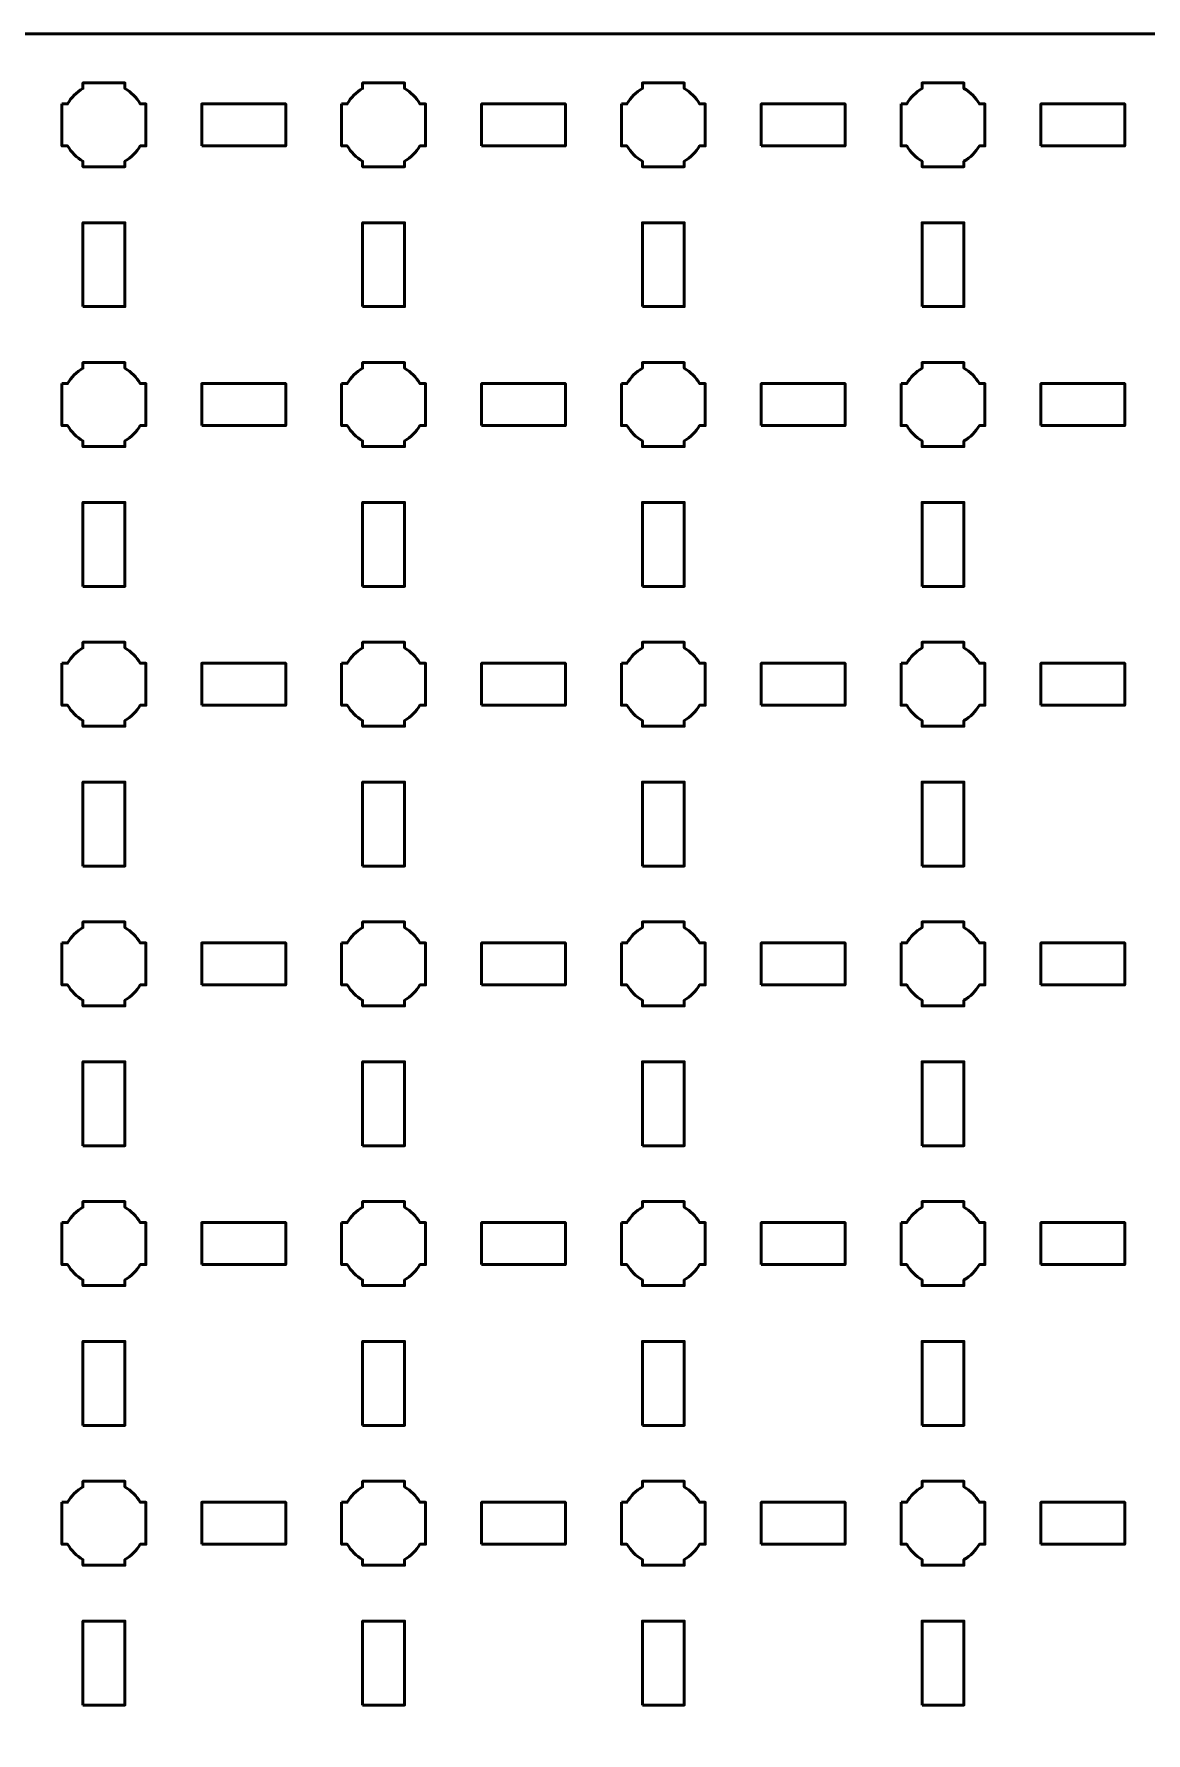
# Model space of a CAD drawing. Header units: centimetres. Extents: x -40.1 to 19.1, y -39.5 to 9.8.
# Drawn here: x 4 to 11.95, y -2.35 to 9.8 of the extents above; entities that cross this region are included whole.
import ezdxf

# ---------------------------------------------------------------- set-up
doc = ezdxf.new("R2010")
doc.units = ezdxf.units.CM
doc.header["$MEASUREMENT"] = 0
doc.layers.add('Layer 1', color=7, linetype='Continuous')

msp = doc.modelspace()

# ---------------------------------------------------------------- linework, layer by layer
at = {"layer": 'Layer 1', "color": 250, "lineweight": 53}
for points in [[(5.2, 9), (5.8, 9), (5.8, 9.3), (5.2, 9.3), (5.2, 9)], [(7.2, 9), (7.8, 9), (7.8, 9.3), (7.2, 9.3), (7.2, 9)], [(9.2, 9), (9.8, 9), (9.8, 9.3), (9.2, 9.3), (9.2, 9)], [(11.2, 9), (11.8, 9), (11.8, 9.3), (11.2, 9.3), (11.2, 9)], [(4.35, 7.85), (4.65, 7.85), (4.65, 8.45), (4.35, 8.45), (4.35, 7.85)], [(6.35, 7.85), (6.65, 7.85), (6.65, 8.45), (6.35, 8.45), (6.35, 7.85)], [(8.35, 7.85), (8.65, 7.85), (8.65, 8.45), (8.35, 8.45), (8.35, 7.85)], [(10.35, 7.85), (10.65, 7.85), (10.65, 8.45), (10.35, 8.45), (10.35, 7.85)], [(5.2, 7), (5.8, 7), (5.8, 7.3), (5.2, 7.3), (5.2, 7)], [(7.2, 7), (7.8, 7), (7.8, 7.3), (7.2, 7.3), (7.2, 7)], [(9.2, 7), (9.8, 7), (9.8, 7.3), (9.2, 7.3), (9.2, 7)], [(11.2, 7), (11.8, 7), (11.8, 7.3), (11.2, 7.3), (11.2, 7)], [(4.35, 5.85), (4.65, 5.85), (4.65, 6.45), (4.35, 6.45), (4.35, 5.85)], [(6.35, 5.85), (6.65, 5.85), (6.65, 6.45), (6.35, 6.45), (6.35, 5.85)], [(8.35, 5.85), (8.65, 5.85), (8.65, 6.45), (8.35, 6.45), (8.35, 5.85)], [(10.35, 5.85), (10.65, 5.85), (10.65, 6.45), (10.35, 6.45), (10.35, 5.85)], [(5.2, 5), (5.8, 5), (5.8, 5.3), (5.2, 5.3), (5.2, 5)], [(7.2, 5), (7.8, 5), (7.8, 5.3), (7.2, 5.3), (7.2, 5)], [(9.2, 5), (9.8, 5), (9.8, 5.3), (9.2, 5.3), (9.2, 5)], [(11.2, 5), (11.8, 5), (11.8, 5.3), (11.2, 5.3), (11.2, 5)], [(4.35, 3.85), (4.65, 3.85), (4.65, 4.45), (4.35, 4.45), (4.35, 3.85)], [(6.35, 3.85), (6.65, 3.85), (6.65, 4.45), (6.35, 4.45), (6.35, 3.85)], [(8.35, 3.85), (8.65, 3.85), (8.65, 4.45), (8.35, 4.45), (8.35, 3.85)], [(10.35, 3.85), (10.65, 3.85), (10.65, 4.45), (10.35, 4.45), (10.35, 3.85)], [(5.2, 3), (5.8, 3), (5.8, 3.3), (5.2, 3.3), (5.2, 3)], [(7.2, 3), (7.8, 3), (7.8, 3.3), (7.2, 3.3), (7.2, 3)], [(9.2, 3), (9.8, 3), (9.8, 3.3), (9.2, 3.3), (9.2, 3)], [(11.2, 3), (11.8, 3), (11.8, 3.3), (11.2, 3.3), (11.2, 3)], [(4.35, 1.85), (4.65, 1.85), (4.65, 2.45), (4.35, 2.45), (4.35, 1.85)], [(6.35, 1.85), (6.65, 1.85), (6.65, 2.45), (6.35, 2.45), (6.35, 1.85)], [(8.35, 1.85), (8.65, 1.85), (8.65, 2.45), (8.35, 2.45), (8.35, 1.85)], [(10.35, 1.85), (10.65, 1.85), (10.65, 2.45), (10.35, 2.45), (10.35, 1.85)], [(5.2, 1), (5.8, 1), (5.8, 1.3), (5.2, 1.3), (5.2, 1)], [(7.2, 1), (7.8, 1), (7.8, 1.3), (7.2, 1.3), (7.2, 1)], [(9.2, 1), (9.8, 1), (9.8, 1.3), (9.2, 1.3), (9.2, 1)], [(11.2, 1), (11.8, 1), (11.8, 1.3), (11.2, 1.3), (11.2, 1)], [(4.35, -0.15), (4.65, -0.15), (4.65, 0.45), (4.35, 0.45), (4.35, -0.15)], [(6.35, -0.15), (6.65, -0.15), (6.65, 0.45), (6.35, 0.45), (6.35, -0.15)], [(8.35, -0.15), (8.65, -0.15), (8.65, 0.45), (8.35, 0.45), (8.35, -0.15)], [(10.35, -0.15), (10.65, -0.15), (10.65, 0.45), (10.35, 0.45), (10.35, -0.15)], [(5.2, -1), (5.8, -1), (5.8, -0.7), (5.2, -0.7), (5.2, -1)], [(7.2, -1), (7.8, -1), (7.8, -0.7), (7.2, -0.7), (7.2, -1)], [(9.2, -1), (9.8, -1), (9.8, -0.7), (9.2, -0.7), (9.2, -1)], [(11.2, -1), (11.8, -1), (11.8, -0.7), (11.2, -0.7), (11.2, -1)], [(4.35, -2.15), (4.65, -2.15), (4.65, -1.55), (4.35, -1.55), (4.35, -2.15)], [(6.35, -2.15), (6.65, -2.15), (6.65, -1.55), (6.35, -1.55), (6.35, -2.15)], [(8.35, -2.15), (8.65, -2.15), (8.65, -1.55), (8.35, -1.55), (8.35, -2.15)], [(10.35, -2.15), (10.65, -2.15), (10.65, -1.55), (10.35, -1.55), (10.35, -2.15)]]:
    msp.add_lwpolyline(points, close=True, dxfattribs=at)
msp.add_open_spline([(-40.15, -39), (-40.15, -39), (-40.15, 9.3), (-40.15, 9.3), (-40.15, 9.3), (-40.15, 9.57609), (-39.92609, 9.8), (-39.65, 9.8), (-39.65, 9.8), (-39.65, 9.8), (18.65, 9.8), (18.65, 9.8), (18.65, 9.8), (18.92609, 9.8), (19.15, 9.57609), (19.15, 9.3), (19.15, 9.3), (19.15, 9.3), (19.15, -39), (19.15, -39), (19.15, -39), (19.15, -39.27609), (18.92609, -39.5), (18.65, -39.5), (18.65, -39.5), (18.65, -39.5), (-39.65, -39.5), (-39.65, -39.5), (-39.65, -39.5), (-39.92609, -39.5), (-40.15, -39.27609), (-40.15, -39)], degree=3, knots=[0, 0, 0, 0, 0.125, 0.125, 0.125, 0.125, 0.25, 0.25, 0.25, 0.25, 0.375, 0.375, 0.375, 0.375, 0.5, 0.5, 0.5, 0.5, 0.625, 0.625, 0.625, 0.625, 0.75, 0.75, 0.75, 0.75, 0.875, 0.875, 0.875, 0.875, 1, 1, 1, 1], dxfattribs=at)
at = {"layer": 'Layer 1', "lineweight": 53}
for points in [[(4.2, 9.3), (4.2, 9.3), (4.24015, 9.3), (4.24015, 9.3), (4.24015, 9.3), (4.2665, 9.34553), (4.30447, 9.3835), (4.35, 9.40985), (4.35, 9.40985), (4.35, 9.40985), (4.35, 9.45), (4.35, 9.45), (4.35, 9.45), (4.35, 9.45), (4.5, 9.45), (4.5, 9.45), (4.5, 9.45), (4.5, 9.45), (4.65, 9.45), (4.65, 9.45), (4.65, 9.45), (4.65, 9.45), (4.65, 9.40985), (4.65, 9.40985), (4.65, 9.40985), (4.69553, 9.3835), (4.7335, 9.34553), (4.75985, 9.3), (4.75985, 9.3), (4.75985, 9.3), (4.8, 9.3), (4.8, 9.3), (4.8, 9.3), (4.8, 9.3), (4.8, 9.15), (4.8, 9.15), (4.8, 9.15), (4.8, 9.15), (4.8, 9), (4.8, 9), (4.8, 9), (4.8, 9), (4.75985, 9), (4.75985, 9), (4.75985, 9), (4.7335, 8.95447), (4.69553, 8.9165), (4.65, 8.89015), (4.65, 8.89015), (4.65, 8.89015), (4.65, 8.85), (4.65, 8.85), (4.65, 8.85), (4.65, 8.85), (4.5, 8.85), (4.5, 8.85), (4.5, 8.85), (4.5, 8.85), (4.35, 8.85), (4.35, 8.85), (4.35, 8.85), (4.35, 8.85), (4.35, 8.89015), (4.35, 8.89015), (4.35, 8.89015), (4.30447, 8.9165), (4.2665, 8.95447), (4.24015, 9), (4.24015, 9), (4.24015, 9), (4.2, 9), (4.2, 9), (4.2, 9), (4.2, 9), (4.2, 9.15), (4.2, 9.15), (4.2, 9.15), (4.2, 9.15), (4.2, 9.3), (4.2, 9.3)], [(6.2, 9.3), (6.2, 9.3), (6.24015, 9.3), (6.24015, 9.3), (6.24015, 9.3), (6.2665, 9.34553), (6.30447, 9.3835), (6.35, 9.40985), (6.35, 9.40985), (6.35, 9.40985), (6.35, 9.45), (6.35, 9.45), (6.35, 9.45), (6.35, 9.45), (6.5, 9.45), (6.5, 9.45), (6.5, 9.45), (6.5, 9.45), (6.65, 9.45), (6.65, 9.45), (6.65, 9.45), (6.65, 9.45), (6.65, 9.40985), (6.65, 9.40985), (6.65, 9.40985), (6.69553, 9.3835), (6.7335, 9.34553), (6.75985, 9.3), (6.75985, 9.3), (6.75985, 9.3), (6.8, 9.3), (6.8, 9.3), (6.8, 9.3), (6.8, 9.3), (6.8, 9.15), (6.8, 9.15), (6.8, 9.15), (6.8, 9.15), (6.8, 9), (6.8, 9), (6.8, 9), (6.8, 9), (6.75985, 9), (6.75985, 9), (6.75985, 9), (6.7335, 8.95447), (6.69553, 8.9165), (6.65, 8.89015), (6.65, 8.89015), (6.65, 8.89015), (6.65, 8.85), (6.65, 8.85), (6.65, 8.85), (6.65, 8.85), (6.5, 8.85), (6.5, 8.85), (6.5, 8.85), (6.5, 8.85), (6.35, 8.85), (6.35, 8.85), (6.35, 8.85), (6.35, 8.85), (6.35, 8.89015), (6.35, 8.89015), (6.35, 8.89015), (6.30447, 8.9165), (6.2665, 8.95447), (6.24015, 9), (6.24015, 9), (6.24015, 9), (6.2, 9), (6.2, 9), (6.2, 9), (6.2, 9), (6.2, 9.15), (6.2, 9.15), (6.2, 9.15), (6.2, 9.15), (6.2, 9.3), (6.2, 9.3)], [(8.2, 9.3), (8.2, 9.3), (8.24015, 9.3), (8.24015, 9.3), (8.24015, 9.3), (8.2665, 9.34553), (8.30447, 9.3835), (8.35, 9.40985), (8.35, 9.40985), (8.35, 9.40985), (8.35, 9.45), (8.35, 9.45), (8.35, 9.45), (8.35, 9.45), (8.5, 9.45), (8.5, 9.45), (8.5, 9.45), (8.5, 9.45), (8.65, 9.45), (8.65, 9.45), (8.65, 9.45), (8.65, 9.45), (8.65, 9.40985), (8.65, 9.40985), (8.65, 9.40985), (8.69553, 9.3835), (8.7335, 9.34553), (8.75985, 9.3), (8.75985, 9.3), (8.75985, 9.3), (8.8, 9.3), (8.8, 9.3), (8.8, 9.3), (8.8, 9.3), (8.8, 9.15), (8.8, 9.15), (8.8, 9.15), (8.8, 9.15), (8.8, 9), (8.8, 9), (8.8, 9), (8.8, 9), (8.75985, 9), (8.75985, 9), (8.75985, 9), (8.7335, 8.95447), (8.69553, 8.9165), (8.65, 8.89015), (8.65, 8.89015), (8.65, 8.89015), (8.65, 8.85), (8.65, 8.85), (8.65, 8.85), (8.65, 8.85), (8.5, 8.85), (8.5, 8.85), (8.5, 8.85), (8.5, 8.85), (8.35, 8.85), (8.35, 8.85), (8.35, 8.85), (8.35, 8.85), (8.35, 8.89015), (8.35, 8.89015), (8.35, 8.89015), (8.30447, 8.9165), (8.2665, 8.95447), (8.24015, 9), (8.24015, 9), (8.24015, 9), (8.2, 9), (8.2, 9), (8.2, 9), (8.2, 9), (8.2, 9.15), (8.2, 9.15), (8.2, 9.15), (8.2, 9.15), (8.2, 9.3), (8.2, 9.3)], [(10.2, 9.3), (10.2, 9.3), (10.24015, 9.3), (10.24015, 9.3), (10.24015, 9.3), (10.2665, 9.34553), (10.30447, 9.3835), (10.35, 9.40985), (10.35, 9.40985), (10.35, 9.40985), (10.35, 9.45), (10.35, 9.45), (10.35, 9.45), (10.35, 9.45), (10.5, 9.45), (10.5, 9.45), (10.5, 9.45), (10.5, 9.45), (10.65, 9.45), (10.65, 9.45), (10.65, 9.45), (10.65, 9.45), (10.65, 9.40985), (10.65, 9.40985), (10.65, 9.40985), (10.69553, 9.3835), (10.7335, 9.34553), (10.75985, 9.3), (10.75985, 9.3), (10.75985, 9.3), (10.8, 9.3), (10.8, 9.3), (10.8, 9.3), (10.8, 9.3), (10.8, 9.15), (10.8, 9.15), (10.8, 9.15), (10.8, 9.15), (10.8, 9), (10.8, 9), (10.8, 9), (10.8, 9), (10.75985, 9), (10.75985, 9), (10.75985, 9), (10.7335, 8.95447), (10.69553, 8.9165), (10.65, 8.89015), (10.65, 8.89015), (10.65, 8.89015), (10.65, 8.85), (10.65, 8.85), (10.65, 8.85), (10.65, 8.85), (10.5, 8.85), (10.5, 8.85), (10.5, 8.85), (10.5, 8.85), (10.35, 8.85), (10.35, 8.85), (10.35, 8.85), (10.35, 8.85), (10.35, 8.89015), (10.35, 8.89015), (10.35, 8.89015), (10.30447, 8.9165), (10.2665, 8.95447), (10.24015, 9), (10.24015, 9), (10.24015, 9), (10.2, 9), (10.2, 9), (10.2, 9), (10.2, 9), (10.2, 9.15), (10.2, 9.15), (10.2, 9.15), (10.2, 9.15), (10.2, 9.3), (10.2, 9.3)], [(4.2, 7.3), (4.2, 7.3), (4.24015, 7.3), (4.24015, 7.3), (4.24015, 7.3), (4.2665, 7.34553), (4.30447, 7.3835), (4.35, 7.40985), (4.35, 7.40985), (4.35, 7.40985), (4.35, 7.45), (4.35, 7.45), (4.35, 7.45), (4.35, 7.45), (4.5, 7.45), (4.5, 7.45), (4.5, 7.45), (4.5, 7.45), (4.65, 7.45), (4.65, 7.45), (4.65, 7.45), (4.65, 7.45), (4.65, 7.40985), (4.65, 7.40985), (4.65, 7.40985), (4.69553, 7.3835), (4.7335, 7.34553), (4.75985, 7.3), (4.75985, 7.3), (4.75985, 7.3), (4.8, 7.3), (4.8, 7.3), (4.8, 7.3), (4.8, 7.3), (4.8, 7.15), (4.8, 7.15), (4.8, 7.15), (4.8, 7.15), (4.8, 7), (4.8, 7), (4.8, 7), (4.8, 7), (4.75985, 7), (4.75985, 7), (4.75985, 7), (4.7335, 6.95447), (4.69553, 6.9165), (4.65, 6.89015), (4.65, 6.89015), (4.65, 6.89015), (4.65, 6.85), (4.65, 6.85), (4.65, 6.85), (4.65, 6.85), (4.5, 6.85), (4.5, 6.85), (4.5, 6.85), (4.5, 6.85), (4.35, 6.85), (4.35, 6.85), (4.35, 6.85), (4.35, 6.85), (4.35, 6.89015), (4.35, 6.89015), (4.35, 6.89015), (4.30447, 6.9165), (4.2665, 6.95447), (4.24015, 7), (4.24015, 7), (4.24015, 7), (4.2, 7), (4.2, 7), (4.2, 7), (4.2, 7), (4.2, 7.15), (4.2, 7.15), (4.2, 7.15), (4.2, 7.15), (4.2, 7.3), (4.2, 7.3)], [(6.2, 7.3), (6.2, 7.3), (6.24015, 7.3), (6.24015, 7.3), (6.24015, 7.3), (6.2665, 7.34553), (6.30447, 7.3835), (6.35, 7.40985), (6.35, 7.40985), (6.35, 7.40985), (6.35, 7.45), (6.35, 7.45), (6.35, 7.45), (6.35, 7.45), (6.5, 7.45), (6.5, 7.45), (6.5, 7.45), (6.5, 7.45), (6.65, 7.45), (6.65, 7.45), (6.65, 7.45), (6.65, 7.45), (6.65, 7.40985), (6.65, 7.40985), (6.65, 7.40985), (6.69553, 7.3835), (6.7335, 7.34553), (6.75985, 7.3), (6.75985, 7.3), (6.75985, 7.3), (6.8, 7.3), (6.8, 7.3), (6.8, 7.3), (6.8, 7.3), (6.8, 7.15), (6.8, 7.15), (6.8, 7.15), (6.8, 7.15), (6.8, 7), (6.8, 7), (6.8, 7), (6.8, 7), (6.75985, 7), (6.75985, 7), (6.75985, 7), (6.7335, 6.95447), (6.69553, 6.9165), (6.65, 6.89015), (6.65, 6.89015), (6.65, 6.89015), (6.65, 6.85), (6.65, 6.85), (6.65, 6.85), (6.65, 6.85), (6.5, 6.85), (6.5, 6.85), (6.5, 6.85), (6.5, 6.85), (6.35, 6.85), (6.35, 6.85), (6.35, 6.85), (6.35, 6.85), (6.35, 6.89015), (6.35, 6.89015), (6.35, 6.89015), (6.30447, 6.9165), (6.2665, 6.95447), (6.24015, 7), (6.24015, 7), (6.24015, 7), (6.2, 7), (6.2, 7), (6.2, 7), (6.2, 7), (6.2, 7.15), (6.2, 7.15), (6.2, 7.15), (6.2, 7.15), (6.2, 7.3), (6.2, 7.3)], [(8.2, 7.3), (8.2, 7.3), (8.24015, 7.3), (8.24015, 7.3), (8.24015, 7.3), (8.2665, 7.34553), (8.30447, 7.3835), (8.35, 7.40985), (8.35, 7.40985), (8.35, 7.40985), (8.35, 7.45), (8.35, 7.45), (8.35, 7.45), (8.35, 7.45), (8.5, 7.45), (8.5, 7.45), (8.5, 7.45), (8.5, 7.45), (8.65, 7.45), (8.65, 7.45), (8.65, 7.45), (8.65, 7.45), (8.65, 7.40985), (8.65, 7.40985), (8.65, 7.40985), (8.69553, 7.3835), (8.7335, 7.34553), (8.75985, 7.3), (8.75985, 7.3), (8.75985, 7.3), (8.8, 7.3), (8.8, 7.3), (8.8, 7.3), (8.8, 7.3), (8.8, 7.15), (8.8, 7.15), (8.8, 7.15), (8.8, 7.15), (8.8, 7), (8.8, 7), (8.8, 7), (8.8, 7), (8.75985, 7), (8.75985, 7), (8.75985, 7), (8.7335, 6.95447), (8.69553, 6.9165), (8.65, 6.89015), (8.65, 6.89015), (8.65, 6.89015), (8.65, 6.85), (8.65, 6.85), (8.65, 6.85), (8.65, 6.85), (8.5, 6.85), (8.5, 6.85), (8.5, 6.85), (8.5, 6.85), (8.35, 6.85), (8.35, 6.85), (8.35, 6.85), (8.35, 6.85), (8.35, 6.89015), (8.35, 6.89015), (8.35, 6.89015), (8.30447, 6.9165), (8.2665, 6.95447), (8.24015, 7), (8.24015, 7), (8.24015, 7), (8.2, 7), (8.2, 7), (8.2, 7), (8.2, 7), (8.2, 7.15), (8.2, 7.15), (8.2, 7.15), (8.2, 7.15), (8.2, 7.3), (8.2, 7.3)], [(10.2, 7.3), (10.2, 7.3), (10.24015, 7.3), (10.24015, 7.3), (10.24015, 7.3), (10.2665, 7.34553), (10.30447, 7.3835), (10.35, 7.40985), (10.35, 7.40985), (10.35, 7.40985), (10.35, 7.45), (10.35, 7.45), (10.35, 7.45), (10.35, 7.45), (10.5, 7.45), (10.5, 7.45), (10.5, 7.45), (10.5, 7.45), (10.65, 7.45), (10.65, 7.45), (10.65, 7.45), (10.65, 7.45), (10.65, 7.40985), (10.65, 7.40985), (10.65, 7.40985), (10.69553, 7.3835), (10.7335, 7.34553), (10.75985, 7.3), (10.75985, 7.3), (10.75985, 7.3), (10.8, 7.3), (10.8, 7.3), (10.8, 7.3), (10.8, 7.3), (10.8, 7.15), (10.8, 7.15), (10.8, 7.15), (10.8, 7.15), (10.8, 7), (10.8, 7), (10.8, 7), (10.8, 7), (10.75985, 7), (10.75985, 7), (10.75985, 7), (10.7335, 6.95447), (10.69553, 6.9165), (10.65, 6.89015), (10.65, 6.89015), (10.65, 6.89015), (10.65, 6.85), (10.65, 6.85), (10.65, 6.85), (10.65, 6.85), (10.5, 6.85), (10.5, 6.85), (10.5, 6.85), (10.5, 6.85), (10.35, 6.85), (10.35, 6.85), (10.35, 6.85), (10.35, 6.85), (10.35, 6.89015), (10.35, 6.89015), (10.35, 6.89015), (10.30447, 6.9165), (10.2665, 6.95447), (10.24015, 7), (10.24015, 7), (10.24015, 7), (10.2, 7), (10.2, 7), (10.2, 7), (10.2, 7), (10.2, 7.15), (10.2, 7.15), (10.2, 7.15), (10.2, 7.15), (10.2, 7.3), (10.2, 7.3)], [(4.2, 5.3), (4.2, 5.3), (4.24015, 5.3), (4.24015, 5.3), (4.24015, 5.3), (4.2665, 5.34553), (4.30447, 5.3835), (4.35, 5.40985), (4.35, 5.40985), (4.35, 5.40985), (4.35, 5.45), (4.35, 5.45), (4.35, 5.45), (4.35, 5.45), (4.5, 5.45), (4.5, 5.45), (4.5, 5.45), (4.5, 5.45), (4.65, 5.45), (4.65, 5.45), (4.65, 5.45), (4.65, 5.45), (4.65, 5.40985), (4.65, 5.40985), (4.65, 5.40985), (4.69553, 5.3835), (4.7335, 5.34553), (4.75985, 5.3), (4.75985, 5.3), (4.75985, 5.3), (4.8, 5.3), (4.8, 5.3), (4.8, 5.3), (4.8, 5.3), (4.8, 5.15), (4.8, 5.15), (4.8, 5.15), (4.8, 5.15), (4.8, 5), (4.8, 5), (4.8, 5), (4.8, 5), (4.75985, 5), (4.75985, 5), (4.75985, 5), (4.7335, 4.95447), (4.69553, 4.9165), (4.65, 4.89015), (4.65, 4.89015), (4.65, 4.89015), (4.65, 4.85), (4.65, 4.85), (4.65, 4.85), (4.65, 4.85), (4.5, 4.85), (4.5, 4.85), (4.5, 4.85), (4.5, 4.85), (4.35, 4.85), (4.35, 4.85), (4.35, 4.85), (4.35, 4.85), (4.35, 4.89015), (4.35, 4.89015), (4.35, 4.89015), (4.30447, 4.9165), (4.2665, 4.95447), (4.24015, 5), (4.24015, 5), (4.24015, 5), (4.2, 5), (4.2, 5), (4.2, 5), (4.2, 5), (4.2, 5.15), (4.2, 5.15), (4.2, 5.15), (4.2, 5.15), (4.2, 5.3), (4.2, 5.3)], [(6.2, 5.3), (6.2, 5.3), (6.24015, 5.3), (6.24015, 5.3), (6.24015, 5.3), (6.2665, 5.34553), (6.30447, 5.3835), (6.35, 5.40985), (6.35, 5.40985), (6.35, 5.40985), (6.35, 5.45), (6.35, 5.45), (6.35, 5.45), (6.35, 5.45), (6.5, 5.45), (6.5, 5.45), (6.5, 5.45), (6.5, 5.45), (6.65, 5.45), (6.65, 5.45), (6.65, 5.45), (6.65, 5.45), (6.65, 5.40985), (6.65, 5.40985), (6.65, 5.40985), (6.69553, 5.3835), (6.7335, 5.34553), (6.75985, 5.3), (6.75985, 5.3), (6.75985, 5.3), (6.8, 5.3), (6.8, 5.3), (6.8, 5.3), (6.8, 5.3), (6.8, 5.15), (6.8, 5.15), (6.8, 5.15), (6.8, 5.15), (6.8, 5), (6.8, 5), (6.8, 5), (6.8, 5), (6.75985, 5), (6.75985, 5), (6.75985, 5), (6.7335, 4.95447), (6.69553, 4.9165), (6.65, 4.89015), (6.65, 4.89015), (6.65, 4.89015), (6.65, 4.85), (6.65, 4.85), (6.65, 4.85), (6.65, 4.85), (6.5, 4.85), (6.5, 4.85), (6.5, 4.85), (6.5, 4.85), (6.35, 4.85), (6.35, 4.85), (6.35, 4.85), (6.35, 4.85), (6.35, 4.89015), (6.35, 4.89015), (6.35, 4.89015), (6.30447, 4.9165), (6.2665, 4.95447), (6.24015, 5), (6.24015, 5), (6.24015, 5), (6.2, 5), (6.2, 5), (6.2, 5), (6.2, 5), (6.2, 5.15), (6.2, 5.15), (6.2, 5.15), (6.2, 5.15), (6.2, 5.3), (6.2, 5.3)], [(8.2, 5.3), (8.2, 5.3), (8.24015, 5.3), (8.24015, 5.3), (8.24015, 5.3), (8.2665, 5.34553), (8.30447, 5.3835), (8.35, 5.40985), (8.35, 5.40985), (8.35, 5.40985), (8.35, 5.45), (8.35, 5.45), (8.35, 5.45), (8.35, 5.45), (8.5, 5.45), (8.5, 5.45), (8.5, 5.45), (8.5, 5.45), (8.65, 5.45), (8.65, 5.45), (8.65, 5.45), (8.65, 5.45), (8.65, 5.40985), (8.65, 5.40985), (8.65, 5.40985), (8.69553, 5.3835), (8.7335, 5.34553), (8.75985, 5.3), (8.75985, 5.3), (8.75985, 5.3), (8.8, 5.3), (8.8, 5.3), (8.8, 5.3), (8.8, 5.3), (8.8, 5.15), (8.8, 5.15), (8.8, 5.15), (8.8, 5.15), (8.8, 5), (8.8, 5), (8.8, 5), (8.8, 5), (8.75985, 5), (8.75985, 5), (8.75985, 5), (8.7335, 4.95447), (8.69553, 4.9165), (8.65, 4.89015), (8.65, 4.89015), (8.65, 4.89015), (8.65, 4.85), (8.65, 4.85), (8.65, 4.85), (8.65, 4.85), (8.5, 4.85), (8.5, 4.85), (8.5, 4.85), (8.5, 4.85), (8.35, 4.85), (8.35, 4.85), (8.35, 4.85), (8.35, 4.85), (8.35, 4.89015), (8.35, 4.89015), (8.35, 4.89015), (8.30447, 4.9165), (8.2665, 4.95447), (8.24015, 5), (8.24015, 5), (8.24015, 5), (8.2, 5), (8.2, 5), (8.2, 5), (8.2, 5), (8.2, 5.15), (8.2, 5.15), (8.2, 5.15), (8.2, 5.15), (8.2, 5.3), (8.2, 5.3)], [(10.2, 5.3), (10.2, 5.3), (10.24015, 5.3), (10.24015, 5.3), (10.24015, 5.3), (10.2665, 5.34553), (10.30447, 5.3835), (10.35, 5.40985), (10.35, 5.40985), (10.35, 5.40985), (10.35, 5.45), (10.35, 5.45), (10.35, 5.45), (10.35, 5.45), (10.5, 5.45), (10.5, 5.45), (10.5, 5.45), (10.5, 5.45), (10.65, 5.45), (10.65, 5.45), (10.65, 5.45), (10.65, 5.45), (10.65, 5.40985), (10.65, 5.40985), (10.65, 5.40985), (10.69553, 5.3835), (10.7335, 5.34553), (10.75985, 5.3), (10.75985, 5.3), (10.75985, 5.3), (10.8, 5.3), (10.8, 5.3), (10.8, 5.3), (10.8, 5.3), (10.8, 5.15), (10.8, 5.15), (10.8, 5.15), (10.8, 5.15), (10.8, 5), (10.8, 5), (10.8, 5), (10.8, 5), (10.75985, 5), (10.75985, 5), (10.75985, 5), (10.7335, 4.95447), (10.69553, 4.9165), (10.65, 4.89015), (10.65, 4.89015), (10.65, 4.89015), (10.65, 4.85), (10.65, 4.85), (10.65, 4.85), (10.65, 4.85), (10.5, 4.85), (10.5, 4.85), (10.5, 4.85), (10.5, 4.85), (10.35, 4.85), (10.35, 4.85), (10.35, 4.85), (10.35, 4.85), (10.35, 4.89015), (10.35, 4.89015), (10.35, 4.89015), (10.30447, 4.9165), (10.2665, 4.95447), (10.24015, 5), (10.24015, 5), (10.24015, 5), (10.2, 5), (10.2, 5), (10.2, 5), (10.2, 5), (10.2, 5.15), (10.2, 5.15), (10.2, 5.15), (10.2, 5.15), (10.2, 5.3), (10.2, 5.3)], [(4.2, 3.3), (4.2, 3.3), (4.24015, 3.3), (4.24015, 3.3), (4.24015, 3.3), (4.2665, 3.34553), (4.30447, 3.3835), (4.35, 3.40985), (4.35, 3.40985), (4.35, 3.40985), (4.35, 3.45), (4.35, 3.45), (4.35, 3.45), (4.35, 3.45), (4.5, 3.45), (4.5, 3.45), (4.5, 3.45), (4.5, 3.45), (4.65, 3.45), (4.65, 3.45), (4.65, 3.45), (4.65, 3.45), (4.65, 3.40985), (4.65, 3.40985), (4.65, 3.40985), (4.69553, 3.3835), (4.7335, 3.34553), (4.75985, 3.3), (4.75985, 3.3), (4.75985, 3.3), (4.8, 3.3), (4.8, 3.3), (4.8, 3.3), (4.8, 3.3), (4.8, 3.15), (4.8, 3.15), (4.8, 3.15), (4.8, 3.15), (4.8, 3), (4.8, 3), (4.8, 3), (4.8, 3), (4.75985, 3), (4.75985, 3), (4.75985, 3), (4.7335, 2.95447), (4.69553, 2.9165), (4.65, 2.89015), (4.65, 2.89015), (4.65, 2.89015), (4.65, 2.85), (4.65, 2.85), (4.65, 2.85), (4.65, 2.85), (4.5, 2.85), (4.5, 2.85), (4.5, 2.85), (4.5, 2.85), (4.35, 2.85), (4.35, 2.85), (4.35, 2.85), (4.35, 2.85), (4.35, 2.89015), (4.35, 2.89015), (4.35, 2.89015), (4.30447, 2.9165), (4.2665, 2.95447), (4.24015, 3), (4.24015, 3), (4.24015, 3), (4.2, 3), (4.2, 3), (4.2, 3), (4.2, 3), (4.2, 3.15), (4.2, 3.15), (4.2, 3.15), (4.2, 3.15), (4.2, 3.3), (4.2, 3.3)], [(6.2, 3.3), (6.2, 3.3), (6.24015, 3.3), (6.24015, 3.3), (6.24015, 3.3), (6.2665, 3.34553), (6.30447, 3.3835), (6.35, 3.40985), (6.35, 3.40985), (6.35, 3.40985), (6.35, 3.45), (6.35, 3.45), (6.35, 3.45), (6.35, 3.45), (6.5, 3.45), (6.5, 3.45), (6.5, 3.45), (6.5, 3.45), (6.65, 3.45), (6.65, 3.45), (6.65, 3.45), (6.65, 3.45), (6.65, 3.40985), (6.65, 3.40985), (6.65, 3.40985), (6.69553, 3.3835), (6.7335, 3.34553), (6.75985, 3.3), (6.75985, 3.3), (6.75985, 3.3), (6.8, 3.3), (6.8, 3.3), (6.8, 3.3), (6.8, 3.3), (6.8, 3.15), (6.8, 3.15), (6.8, 3.15), (6.8, 3.15), (6.8, 3), (6.8, 3), (6.8, 3), (6.8, 3), (6.75985, 3), (6.75985, 3), (6.75985, 3), (6.7335, 2.95447), (6.69553, 2.9165), (6.65, 2.89015), (6.65, 2.89015), (6.65, 2.89015), (6.65, 2.85), (6.65, 2.85), (6.65, 2.85), (6.65, 2.85), (6.5, 2.85), (6.5, 2.85), (6.5, 2.85), (6.5, 2.85), (6.35, 2.85), (6.35, 2.85), (6.35, 2.85), (6.35, 2.85), (6.35, 2.89015), (6.35, 2.89015), (6.35, 2.89015), (6.30447, 2.9165), (6.2665, 2.95447), (6.24015, 3), (6.24015, 3), (6.24015, 3), (6.2, 3), (6.2, 3), (6.2, 3), (6.2, 3), (6.2, 3.15), (6.2, 3.15), (6.2, 3.15), (6.2, 3.15), (6.2, 3.3), (6.2, 3.3)], [(8.2, 3.3), (8.2, 3.3), (8.24015, 3.3), (8.24015, 3.3), (8.24015, 3.3), (8.2665, 3.34553), (8.30447, 3.3835), (8.35, 3.40985), (8.35, 3.40985), (8.35, 3.40985), (8.35, 3.45), (8.35, 3.45), (8.35, 3.45), (8.35, 3.45), (8.5, 3.45), (8.5, 3.45), (8.5, 3.45), (8.5, 3.45), (8.65, 3.45), (8.65, 3.45), (8.65, 3.45), (8.65, 3.45), (8.65, 3.40985), (8.65, 3.40985), (8.65, 3.40985), (8.69553, 3.3835), (8.7335, 3.34553), (8.75985, 3.3), (8.75985, 3.3), (8.75985, 3.3), (8.8, 3.3), (8.8, 3.3), (8.8, 3.3), (8.8, 3.3), (8.8, 3.15), (8.8, 3.15), (8.8, 3.15), (8.8, 3.15), (8.8, 3), (8.8, 3), (8.8, 3), (8.8, 3), (8.75985, 3), (8.75985, 3), (8.75985, 3), (8.7335, 2.95447), (8.69553, 2.9165), (8.65, 2.89015), (8.65, 2.89015), (8.65, 2.89015), (8.65, 2.85), (8.65, 2.85), (8.65, 2.85), (8.65, 2.85), (8.5, 2.85), (8.5, 2.85), (8.5, 2.85), (8.5, 2.85), (8.35, 2.85), (8.35, 2.85), (8.35, 2.85), (8.35, 2.85), (8.35, 2.89015), (8.35, 2.89015), (8.35, 2.89015), (8.30447, 2.9165), (8.2665, 2.95447), (8.24015, 3), (8.24015, 3), (8.24015, 3), (8.2, 3), (8.2, 3), (8.2, 3), (8.2, 3), (8.2, 3.15), (8.2, 3.15), (8.2, 3.15), (8.2, 3.15), (8.2, 3.3), (8.2, 3.3)], [(10.2, 3.3), (10.2, 3.3), (10.24015, 3.3), (10.24015, 3.3), (10.24015, 3.3), (10.2665, 3.34553), (10.30447, 3.3835), (10.35, 3.40985), (10.35, 3.40985), (10.35, 3.40985), (10.35, 3.45), (10.35, 3.45), (10.35, 3.45), (10.35, 3.45), (10.5, 3.45), (10.5, 3.45), (10.5, 3.45), (10.5, 3.45), (10.65, 3.45), (10.65, 3.45), (10.65, 3.45), (10.65, 3.45), (10.65, 3.40985), (10.65, 3.40985), (10.65, 3.40985), (10.69553, 3.3835), (10.7335, 3.34553), (10.75985, 3.3), (10.75985, 3.3), (10.75985, 3.3), (10.8, 3.3), (10.8, 3.3), (10.8, 3.3), (10.8, 3.3), (10.8, 3.15), (10.8, 3.15), (10.8, 3.15), (10.8, 3.15), (10.8, 3), (10.8, 3), (10.8, 3), (10.8, 3), (10.75985, 3), (10.75985, 3), (10.75985, 3), (10.7335, 2.95447), (10.69553, 2.9165), (10.65, 2.89015), (10.65, 2.89015), (10.65, 2.89015), (10.65, 2.85), (10.65, 2.85), (10.65, 2.85), (10.65, 2.85), (10.5, 2.85), (10.5, 2.85), (10.5, 2.85), (10.5, 2.85), (10.35, 2.85), (10.35, 2.85), (10.35, 2.85), (10.35, 2.85), (10.35, 2.89015), (10.35, 2.89015), (10.35, 2.89015), (10.30447, 2.9165), (10.2665, 2.95447), (10.24015, 3), (10.24015, 3), (10.24015, 3), (10.2, 3), (10.2, 3), (10.2, 3), (10.2, 3), (10.2, 3.15), (10.2, 3.15), (10.2, 3.15), (10.2, 3.15), (10.2, 3.3), (10.2, 3.3)], [(4.2, 1.3), (4.2, 1.3), (4.24015, 1.3), (4.24015, 1.3), (4.24015, 1.3), (4.2665, 1.34553), (4.30447, 1.3835), (4.35, 1.40985), (4.35, 1.40985), (4.35, 1.40985), (4.35, 1.45), (4.35, 1.45), (4.35, 1.45), (4.35, 1.45), (4.5, 1.45), (4.5, 1.45), (4.5, 1.45), (4.5, 1.45), (4.65, 1.45), (4.65, 1.45), (4.65, 1.45), (4.65, 1.45), (4.65, 1.40985), (4.65, 1.40985), (4.65, 1.40985), (4.69553, 1.3835), (4.7335, 1.34553), (4.75985, 1.3), (4.75985, 1.3), (4.75985, 1.3), (4.8, 1.3), (4.8, 1.3), (4.8, 1.3), (4.8, 1.3), (4.8, 1.15), (4.8, 1.15), (4.8, 1.15), (4.8, 1.15), (4.8, 1), (4.8, 1), (4.8, 1), (4.8, 1), (4.75985, 1), (4.75985, 1), (4.75985, 1), (4.7335, 0.95447), (4.69553, 0.9165), (4.65, 0.89015), (4.65, 0.89015), (4.65, 0.89015), (4.65, 0.85), (4.65, 0.85), (4.65, 0.85), (4.65, 0.85), (4.5, 0.85), (4.5, 0.85), (4.5, 0.85), (4.5, 0.85), (4.35, 0.85), (4.35, 0.85), (4.35, 0.85), (4.35, 0.85), (4.35, 0.89015), (4.35, 0.89015), (4.35, 0.89015), (4.30447, 0.9165), (4.2665, 0.95447), (4.24015, 1), (4.24015, 1), (4.24015, 1), (4.2, 1), (4.2, 1), (4.2, 1), (4.2, 1), (4.2, 1.15), (4.2, 1.15), (4.2, 1.15), (4.2, 1.15), (4.2, 1.3), (4.2, 1.3)], [(6.2, 1.3), (6.2, 1.3), (6.24015, 1.3), (6.24015, 1.3), (6.24015, 1.3), (6.2665, 1.34553), (6.30447, 1.3835), (6.35, 1.40985), (6.35, 1.40985), (6.35, 1.40985), (6.35, 1.45), (6.35, 1.45), (6.35, 1.45), (6.35, 1.45), (6.5, 1.45), (6.5, 1.45), (6.5, 1.45), (6.5, 1.45), (6.65, 1.45), (6.65, 1.45), (6.65, 1.45), (6.65, 1.45), (6.65, 1.40985), (6.65, 1.40985), (6.65, 1.40985), (6.69553, 1.3835), (6.7335, 1.34553), (6.75985, 1.3), (6.75985, 1.3), (6.75985, 1.3), (6.8, 1.3), (6.8, 1.3), (6.8, 1.3), (6.8, 1.3), (6.8, 1.15), (6.8, 1.15), (6.8, 1.15), (6.8, 1.15), (6.8, 1), (6.8, 1), (6.8, 1), (6.8, 1), (6.75985, 1), (6.75985, 1), (6.75985, 1), (6.7335, 0.95447), (6.69553, 0.9165), (6.65, 0.89015), (6.65, 0.89015), (6.65, 0.89015), (6.65, 0.85), (6.65, 0.85), (6.65, 0.85), (6.65, 0.85), (6.5, 0.85), (6.5, 0.85), (6.5, 0.85), (6.5, 0.85), (6.35, 0.85), (6.35, 0.85), (6.35, 0.85), (6.35, 0.85), (6.35, 0.89015), (6.35, 0.89015), (6.35, 0.89015), (6.30447, 0.9165), (6.2665, 0.95447), (6.24015, 1), (6.24015, 1), (6.24015, 1), (6.2, 1), (6.2, 1), (6.2, 1), (6.2, 1), (6.2, 1.15), (6.2, 1.15), (6.2, 1.15), (6.2, 1.15), (6.2, 1.3), (6.2, 1.3)], [(8.2, 1.3), (8.2, 1.3), (8.24015, 1.3), (8.24015, 1.3), (8.24015, 1.3), (8.2665, 1.34553), (8.30447, 1.3835), (8.35, 1.40985), (8.35, 1.40985), (8.35, 1.40985), (8.35, 1.45), (8.35, 1.45), (8.35, 1.45), (8.35, 1.45), (8.5, 1.45), (8.5, 1.45), (8.5, 1.45), (8.5, 1.45), (8.65, 1.45), (8.65, 1.45), (8.65, 1.45), (8.65, 1.45), (8.65, 1.40985), (8.65, 1.40985), (8.65, 1.40985), (8.69553, 1.3835), (8.7335, 1.34553), (8.75985, 1.3), (8.75985, 1.3), (8.75985, 1.3), (8.8, 1.3), (8.8, 1.3), (8.8, 1.3), (8.8, 1.3), (8.8, 1.15), (8.8, 1.15), (8.8, 1.15), (8.8, 1.15), (8.8, 1), (8.8, 1), (8.8, 1), (8.8, 1), (8.75985, 1), (8.75985, 1), (8.75985, 1), (8.7335, 0.95447), (8.69553, 0.9165), (8.65, 0.89015), (8.65, 0.89015), (8.65, 0.89015), (8.65, 0.85), (8.65, 0.85), (8.65, 0.85), (8.65, 0.85), (8.5, 0.85), (8.5, 0.85), (8.5, 0.85), (8.5, 0.85), (8.35, 0.85), (8.35, 0.85), (8.35, 0.85), (8.35, 0.85), (8.35, 0.89015), (8.35, 0.89015), (8.35, 0.89015), (8.30447, 0.9165), (8.2665, 0.95447), (8.24015, 1), (8.24015, 1), (8.24015, 1), (8.2, 1), (8.2, 1), (8.2, 1), (8.2, 1), (8.2, 1.15), (8.2, 1.15), (8.2, 1.15), (8.2, 1.15), (8.2, 1.3), (8.2, 1.3)], [(10.2, 1.3), (10.2, 1.3), (10.24015, 1.3), (10.24015, 1.3), (10.24015, 1.3), (10.2665, 1.34553), (10.30447, 1.3835), (10.35, 1.40985), (10.35, 1.40985), (10.35, 1.40985), (10.35, 1.45), (10.35, 1.45), (10.35, 1.45), (10.35, 1.45), (10.5, 1.45), (10.5, 1.45), (10.5, 1.45), (10.5, 1.45), (10.65, 1.45), (10.65, 1.45), (10.65, 1.45), (10.65, 1.45), (10.65, 1.40985), (10.65, 1.40985), (10.65, 1.40985), (10.69553, 1.3835), (10.7335, 1.34553), (10.75985, 1.3), (10.75985, 1.3), (10.75985, 1.3), (10.8, 1.3), (10.8, 1.3), (10.8, 1.3), (10.8, 1.3), (10.8, 1.15), (10.8, 1.15), (10.8, 1.15), (10.8, 1.15), (10.8, 1), (10.8, 1), (10.8, 1), (10.8, 1), (10.75985, 1), (10.75985, 1), (10.75985, 1), (10.7335, 0.95447), (10.69553, 0.9165), (10.65, 0.89015), (10.65, 0.89015), (10.65, 0.89015), (10.65, 0.85), (10.65, 0.85), (10.65, 0.85), (10.65, 0.85), (10.5, 0.85), (10.5, 0.85), (10.5, 0.85), (10.5, 0.85), (10.35, 0.85), (10.35, 0.85), (10.35, 0.85), (10.35, 0.85), (10.35, 0.89015), (10.35, 0.89015), (10.35, 0.89015), (10.30447, 0.9165), (10.2665, 0.95447), (10.24015, 1), (10.24015, 1), (10.24015, 1), (10.2, 1), (10.2, 1), (10.2, 1), (10.2, 1), (10.2, 1.15), (10.2, 1.15), (10.2, 1.15), (10.2, 1.15), (10.2, 1.3), (10.2, 1.3)], [(4.2, -0.7), (4.2, -0.7), (4.24015, -0.7), (4.24015, -0.7), (4.24015, -0.7), (4.2665, -0.65447), (4.30447, -0.6165), (4.35, -0.59015), (4.35, -0.59015), (4.35, -0.59015), (4.35, -0.55), (4.35, -0.55), (4.35, -0.55), (4.35, -0.55), (4.5, -0.55), (4.5, -0.55), (4.5, -0.55), (4.5, -0.55), (4.65, -0.55), (4.65, -0.55), (4.65, -0.55), (4.65, -0.55), (4.65, -0.59015), (4.65, -0.59015), (4.65, -0.59015), (4.69553, -0.6165), (4.7335, -0.65447), (4.75985, -0.7), (4.75985, -0.7), (4.75985, -0.7), (4.8, -0.7), (4.8, -0.7), (4.8, -0.7), (4.8, -0.7), (4.8, -0.85), (4.8, -0.85), (4.8, -0.85), (4.8, -0.85), (4.8, -1), (4.8, -1), (4.8, -1), (4.8, -1), (4.75985, -1), (4.75985, -1), (4.75985, -1), (4.7335, -1.04553), (4.69553, -1.0835), (4.65, -1.10985), (4.65, -1.10985), (4.65, -1.10985), (4.65, -1.15), (4.65, -1.15), (4.65, -1.15), (4.65, -1.15), (4.5, -1.15), (4.5, -1.15), (4.5, -1.15), (4.5, -1.15), (4.35, -1.15), (4.35, -1.15), (4.35, -1.15), (4.35, -1.15), (4.35, -1.10985), (4.35, -1.10985), (4.35, -1.10985), (4.30447, -1.0835), (4.2665, -1.04553), (4.24015, -1), (4.24015, -1), (4.24015, -1), (4.2, -1), (4.2, -1), (4.2, -1), (4.2, -1), (4.2, -0.85), (4.2, -0.85), (4.2, -0.85), (4.2, -0.85), (4.2, -0.7), (4.2, -0.7)], [(6.2, -0.7), (6.2, -0.7), (6.24015, -0.7), (6.24015, -0.7), (6.24015, -0.7), (6.2665, -0.65447), (6.30447, -0.6165), (6.35, -0.59015), (6.35, -0.59015), (6.35, -0.59015), (6.35, -0.55), (6.35, -0.55), (6.35, -0.55), (6.35, -0.55), (6.5, -0.55), (6.5, -0.55), (6.5, -0.55), (6.5, -0.55), (6.65, -0.55), (6.65, -0.55), (6.65, -0.55), (6.65, -0.55), (6.65, -0.59015), (6.65, -0.59015), (6.65, -0.59015), (6.69553, -0.6165), (6.7335, -0.65447), (6.75985, -0.7), (6.75985, -0.7), (6.75985, -0.7), (6.8, -0.7), (6.8, -0.7), (6.8, -0.7), (6.8, -0.7), (6.8, -0.85), (6.8, -0.85), (6.8, -0.85), (6.8, -0.85), (6.8, -1), (6.8, -1), (6.8, -1), (6.8, -1), (6.75985, -1), (6.75985, -1), (6.75985, -1), (6.7335, -1.04553), (6.69553, -1.0835), (6.65, -1.10985), (6.65, -1.10985), (6.65, -1.10985), (6.65, -1.15), (6.65, -1.15), (6.65, -1.15), (6.65, -1.15), (6.5, -1.15), (6.5, -1.15), (6.5, -1.15), (6.5, -1.15), (6.35, -1.15), (6.35, -1.15), (6.35, -1.15), (6.35, -1.15), (6.35, -1.10985), (6.35, -1.10985), (6.35, -1.10985), (6.30447, -1.0835), (6.2665, -1.04553), (6.24015, -1), (6.24015, -1), (6.24015, -1), (6.2, -1), (6.2, -1), (6.2, -1), (6.2, -1), (6.2, -0.85), (6.2, -0.85), (6.2, -0.85), (6.2, -0.85), (6.2, -0.7), (6.2, -0.7)], [(8.2, -0.7), (8.2, -0.7), (8.24015, -0.7), (8.24015, -0.7), (8.24015, -0.7), (8.2665, -0.65447), (8.30447, -0.6165), (8.35, -0.59015), (8.35, -0.59015), (8.35, -0.59015), (8.35, -0.55), (8.35, -0.55), (8.35, -0.55), (8.35, -0.55), (8.5, -0.55), (8.5, -0.55), (8.5, -0.55), (8.5, -0.55), (8.65, -0.55), (8.65, -0.55), (8.65, -0.55), (8.65, -0.55), (8.65, -0.59015), (8.65, -0.59015), (8.65, -0.59015), (8.69553, -0.6165), (8.7335, -0.65447), (8.75985, -0.7), (8.75985, -0.7), (8.75985, -0.7), (8.8, -0.7), (8.8, -0.7), (8.8, -0.7), (8.8, -0.7), (8.8, -0.85), (8.8, -0.85), (8.8, -0.85), (8.8, -0.85), (8.8, -1), (8.8, -1), (8.8, -1), (8.8, -1), (8.75985, -1), (8.75985, -1), (8.75985, -1), (8.7335, -1.04553), (8.69553, -1.0835), (8.65, -1.10985), (8.65, -1.10985), (8.65, -1.10985), (8.65, -1.15), (8.65, -1.15), (8.65, -1.15), (8.65, -1.15), (8.5, -1.15), (8.5, -1.15), (8.5, -1.15), (8.5, -1.15), (8.35, -1.15), (8.35, -1.15), (8.35, -1.15), (8.35, -1.15), (8.35, -1.10985), (8.35, -1.10985), (8.35, -1.10985), (8.30447, -1.0835), (8.2665, -1.04553), (8.24015, -1), (8.24015, -1), (8.24015, -1), (8.2, -1), (8.2, -1), (8.2, -1), (8.2, -1), (8.2, -0.85), (8.2, -0.85), (8.2, -0.85), (8.2, -0.85), (8.2, -0.7), (8.2, -0.7)], [(10.2, -0.7), (10.2, -0.7), (10.24015, -0.7), (10.24015, -0.7), (10.24015, -0.7), (10.2665, -0.65447), (10.30447, -0.6165), (10.35, -0.59015), (10.35, -0.59015), (10.35, -0.59015), (10.35, -0.55), (10.35, -0.55), (10.35, -0.55), (10.35, -0.55), (10.5, -0.55), (10.5, -0.55), (10.5, -0.55), (10.5, -0.55), (10.65, -0.55), (10.65, -0.55), (10.65, -0.55), (10.65, -0.55), (10.65, -0.59015), (10.65, -0.59015), (10.65, -0.59015), (10.69553, -0.6165), (10.7335, -0.65447), (10.75985, -0.7), (10.75985, -0.7), (10.75985, -0.7), (10.8, -0.7), (10.8, -0.7), (10.8, -0.7), (10.8, -0.7), (10.8, -0.85), (10.8, -0.85), (10.8, -0.85), (10.8, -0.85), (10.8, -1), (10.8, -1), (10.8, -1), (10.8, -1), (10.75985, -1), (10.75985, -1), (10.75985, -1), (10.7335, -1.04553), (10.69553, -1.0835), (10.65, -1.10985), (10.65, -1.10985), (10.65, -1.10985), (10.65, -1.15), (10.65, -1.15), (10.65, -1.15), (10.65, -1.15), (10.5, -1.15), (10.5, -1.15), (10.5, -1.15), (10.5, -1.15), (10.35, -1.15), (10.35, -1.15), (10.35, -1.15), (10.35, -1.15), (10.35, -1.10985), (10.35, -1.10985), (10.35, -1.10985), (10.30447, -1.0835), (10.2665, -1.04553), (10.24015, -1), (10.24015, -1), (10.24015, -1), (10.2, -1), (10.2, -1), (10.2, -1), (10.2, -1), (10.2, -0.85), (10.2, -0.85), (10.2, -0.85), (10.2, -0.85), (10.2, -0.7), (10.2, -0.7)]]:
    msp.add_open_spline(points, degree=3, knots=[0, 0, 0, 0, 0.05, 0.05, 0.05, 0.05, 0.1, 0.1, 0.1, 0.1, 0.15, 0.15, 0.15, 0.15, 0.2, 0.2, 0.2, 0.2, 0.25, 0.25, 0.25, 0.25, 0.3, 0.3, 0.3, 0.3, 0.35, 0.35, 0.35, 0.35, 0.4, 0.4, 0.4, 0.4, 0.45, 0.45, 0.45, 0.45, 0.5, 0.5, 0.5, 0.5, 0.55, 0.55, 0.55, 0.55, 0.6, 0.6, 0.6, 0.6, 0.65, 0.65, 0.65, 0.65, 0.7, 0.7, 0.7, 0.7, 0.75, 0.75, 0.75, 0.75, 0.8, 0.8, 0.8, 0.8, 0.85, 0.85, 0.85, 0.85, 0.9, 0.9, 0.9, 0.9, 0.95, 0.95, 0.95, 0.95, 1, 1, 1, 1], dxfattribs=at)

doc.saveas('drawing.dxf')
